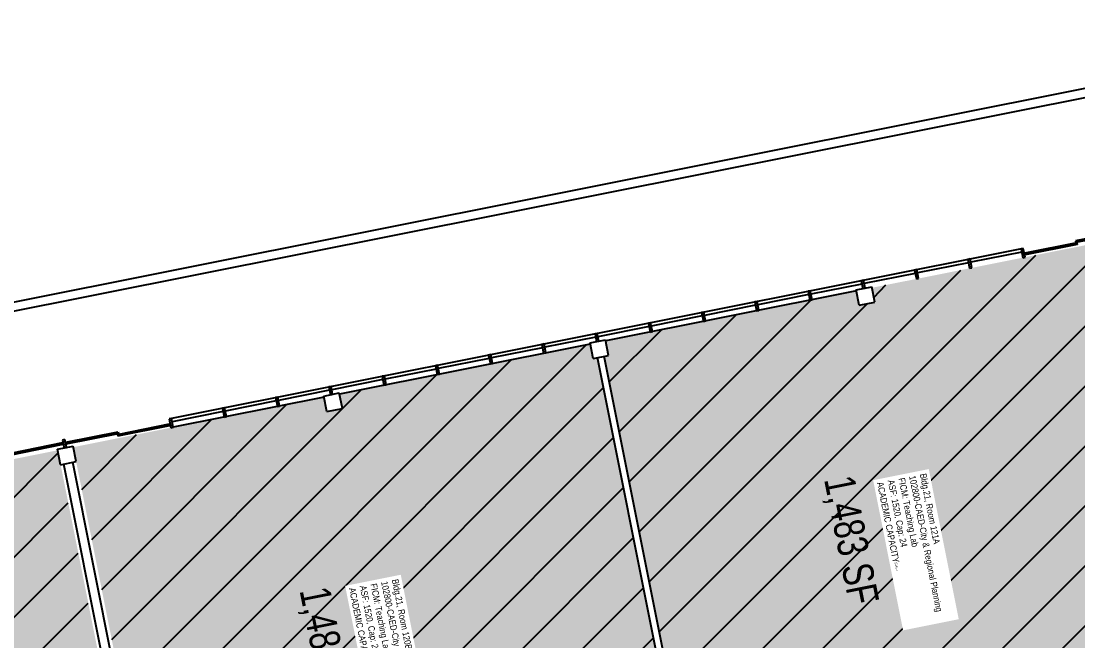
# Model space of a CAD drawing. Header units: inches. Extents: x 69202442 to 69207493, y 27670084 to 27674212.
# Drawn here: x 69203065 to 69203999, y 27673154 to 27673702 of the extents above; entities that cross this region are included whole.
import ezdxf
from ezdxf.enums import TextEntityAlignment as Align

# ---------------------------------------------------------------- set-up
doc = ezdxf.new("R2010")
doc.units = ezdxf.units.IN
doc.header["$LTSCALE"] = 10
doc.header["$MEASUREMENT"] = 0
for name, color, linetype in [('A-DOOR', 2, 'CONTINUOUS'), ('A-GLAZ', 1, 'CONTINUOUS'), ('A-IDEN-RNUM', 7, 'CONTINUOUS'), ('A-IDEN-SNUM', 4, 'CONTINUOUS'), ('A-IDEN-VNUM', 4, 'CONTINUOUS'), ('A-SITE', 3, 'CONTINUOUS'), ('A-WALL', 5, 'CONTINUOUS'), ('AREA-TEXT', 3, 'CONTINUOUS'), ('Rooms-Capacity', 4, 'CONTINUOUS'), ('Rooms-Category-Color', 7, 'CONTINUOUS'), ('Rooms-College-Color', 7, 'CONTINUOUS'), ('Rooms-Department-Color', 7, 'CONTINUOUS'), ('Rooms-Division-Color', 7, 'CONTINUOUS'), ('Rooms-Information', 7, 'CONTINUOUS')]:
    doc.layers.add(name, color=color, linetype=linetype)
doc.styles.add('CP_AREA', font='arial.ttf', dxfattribs={"height": 15})
doc.styles.add('CP_ROOMSNUMBER', font='arial.ttf', dxfattribs={"height": 1})
doc.styles.add('CP_ROOMVNUMBER', font='arial.ttf', dxfattribs={"width": 0.85, "height": 0.075})
pattern_1 = [(45, (0, 0), (-26.516504294, 26.516504294), [])]

msp = doc.modelspace()

# ---------------------------------------------------------------- hatches: boundary and pattern name
at = {"layer": 'Rooms-Capacity'}
h = msp.add_hatch(dxfattribs=at)
h.set_pattern_fill('ANSI31', color=256, scale=300, style=0)
h.set_pattern_definition(pattern_1)
h.paths.add_polyline_path([(69204127.73, 27673064.41), (69204038.67, 27673510.61), (69204001.41, 27673503.17), (69203995.52, 27673502), (69203817.04, 27673466.37), (69203819.59, 27673453.62), (69203805.86, 27673450.88), (69203803.31, 27673463.63), (69203581.68, 27673419.39), (69203584.23, 27673406.64), (69203580.31, 27673405.86), (69203665.85, 27672977.32), (69203669.77, 27672978.1), (69203670.75, 27672973.2), (69203892.38, 27673017.43), (69203891.4, 27673022.34), (69203905.13, 27673025.08), (69203906.11, 27673020.17), (69203923.76, 27673023.7), (69203959.06, 27673030.74), (69203973.77, 27673033.68), (69204013, 27673041.51), (69204084.59, 27673055.8), (69204090.47, 27673056.97)])
h = msp.add_hatch(dxfattribs=at)
h.set_pattern_fill('ANSI31', color=256, scale=300, style=0)
h.set_pattern_definition(pattern_1)
h.paths.add_polyline_path([(69203200.04, 27672879.24), (69203237.3, 27672886.67), (69203243.18, 27672887.85), (69203341.25, 27672907.42), (69203369.69, 27672913.1), (69203404.99, 27672920.15), (69203415.78, 27672922.3), (69203421.66, 27672923.48), (69203420.69, 27672928.38), (69203434.41, 27672931.12), (69203435.39, 27672926.22), (69203566.8, 27672952.45), (69203572.68, 27672953.62), (69203585.43, 27672956.17), (69203624.66, 27672963.99), (69203657.02, 27672970.45), (69203656.04, 27672975.36), (69203659.96, 27672976.14), (69203574.42, 27673404.69), (69203570.5, 27673403.9), (69203567.96, 27673416.65), (69203483.62, 27673399.82), (69203477.74, 27673398.64), (69203346.33, 27673372.41), (69203348.87, 27673359.66), (69203335.14, 27673356.92), (69203332.6, 27673369.67), (69203154.12, 27673334.05), (69203148.24, 27673332.87), (69203110.97, 27673325.43)])
h = msp.add_hatch(dxfattribs=at)
h.set_pattern_fill('ANSI31', color=256, scale=300, style=0)
h.set_pattern_definition(pattern_1)
h.paths.add_polyline_path([(69203165.71, 27672872.39), (69203186.31, 27672876.5), (69203097.24, 27673322.69), (69202875.61, 27673278.45), (69202878.16, 27673265.71), (69202864.43, 27673262.97), (69202861.88, 27673275.71), (69202639.28, 27673231.28), (69202641.82, 27673218.53), (69202632.01, 27673216.57), (69202717.56, 27672788.03), (69202727.36, 27672789.99), (69202728.34, 27672785.08), (69202744.03, 27672788.21), (69202783.26, 27672796.04), (69202950.95, 27672829.52), (69202949.97, 27672834.42), (69202963.7, 27672837.16), (69202964.68, 27672832.26), (69202981.35, 27672835.58), (69203016.65, 27672842.63), (69203126.49, 27672864.56)])
at = {"layer": 'Rooms-Category-Color', "true_color": 0xe3f498}
for points in [[(69204127.73, 27673064.41), (69204038.67, 27673510.61), (69204001.41, 27673503.17), (69203995.52, 27673502), (69203817.04, 27673466.37), (69203819.59, 27673453.62), (69203805.86, 27673450.88), (69203803.31, 27673463.63), (69203581.68, 27673419.39), (69203584.23, 27673406.64), (69203580.31, 27673405.86), (69203665.85, 27672977.32), (69203669.77, 27672978.1), (69203670.75, 27672973.2), (69203892.38, 27673017.43), (69203891.4, 27673022.34), (69203905.13, 27673025.08), (69203906.11, 27673020.17), (69203923.76, 27673023.7), (69203959.06, 27673030.74), (69203973.77, 27673033.68), (69204013, 27673041.51), (69204084.59, 27673055.8), (69204090.47, 27673056.97)], [(69203200.04, 27672879.24), (69203237.3, 27672886.67), (69203243.18, 27672887.85), (69203341.25, 27672907.42), (69203369.69, 27672913.1), (69203404.99, 27672920.15), (69203415.78, 27672922.3), (69203421.66, 27672923.48), (69203420.69, 27672928.38), (69203434.41, 27672931.12), (69203435.39, 27672926.22), (69203566.8, 27672952.45), (69203572.68, 27672953.62), (69203585.43, 27672956.17), (69203624.66, 27672963.99), (69203657.02, 27672970.45), (69203656.04, 27672975.36), (69203659.96, 27672976.14), (69203574.42, 27673404.69), (69203570.5, 27673403.9), (69203567.96, 27673416.65), (69203483.62, 27673399.82), (69203477.74, 27673398.64), (69203346.33, 27673372.41), (69203348.87, 27673359.66), (69203335.14, 27673356.92), (69203332.6, 27673369.67), (69203154.12, 27673334.05), (69203148.24, 27673332.87), (69203110.97, 27673325.43)], [(69203165.71, 27672872.39), (69203186.31, 27672876.5), (69203097.24, 27673322.69), (69202875.61, 27673278.45), (69202878.16, 27673265.71), (69202864.43, 27673262.97), (69202861.88, 27673275.71), (69202639.28, 27673231.28), (69202641.82, 27673218.53), (69202632.01, 27673216.57), (69202717.56, 27672788.03), (69202727.36, 27672789.99), (69202728.34, 27672785.08), (69202744.03, 27672788.21), (69202783.26, 27672796.04), (69202950.95, 27672829.52), (69202949.97, 27672834.42), (69202963.7, 27672837.16), (69202964.68, 27672832.26), (69202981.35, 27672835.58), (69203016.65, 27672842.63), (69203126.49, 27672864.56)]]:
    msp.add_hatch(color=61, dxfattribs=at).paths.add_polyline_path(points)
at = {"layer": 'Rooms-College-Color', "true_color": 0xe3f498}
for points in [[(69204127.73, 27673064.41), (69204038.67, 27673510.61), (69204001.41, 27673503.17), (69203995.52, 27673502), (69203817.04, 27673466.37), (69203819.59, 27673453.62), (69203805.86, 27673450.88), (69203803.31, 27673463.63), (69203581.68, 27673419.39), (69203584.23, 27673406.64), (69203580.31, 27673405.86), (69203665.85, 27672977.32), (69203669.77, 27672978.1), (69203670.75, 27672973.2), (69203892.38, 27673017.43), (69203891.4, 27673022.34), (69203905.13, 27673025.08), (69203906.11, 27673020.17), (69203923.76, 27673023.7), (69203959.06, 27673030.74), (69203973.77, 27673033.68), (69204013, 27673041.51), (69204084.59, 27673055.8), (69204090.47, 27673056.97)], [(69203200.04, 27672879.24), (69203237.3, 27672886.67), (69203243.18, 27672887.85), (69203341.25, 27672907.42), (69203369.69, 27672913.1), (69203404.99, 27672920.15), (69203415.78, 27672922.3), (69203421.66, 27672923.48), (69203420.69, 27672928.38), (69203434.41, 27672931.12), (69203435.39, 27672926.22), (69203566.8, 27672952.45), (69203572.68, 27672953.62), (69203585.43, 27672956.17), (69203624.66, 27672963.99), (69203657.02, 27672970.45), (69203656.04, 27672975.36), (69203659.96, 27672976.14), (69203574.42, 27673404.69), (69203570.5, 27673403.9), (69203567.96, 27673416.65), (69203483.62, 27673399.82), (69203477.74, 27673398.64), (69203346.33, 27673372.41), (69203348.87, 27673359.66), (69203335.14, 27673356.92), (69203332.6, 27673369.67), (69203154.12, 27673334.05), (69203148.24, 27673332.87), (69203110.97, 27673325.43)], [(69203165.71, 27672872.39), (69203186.31, 27672876.5), (69203097.24, 27673322.69), (69202875.61, 27673278.45), (69202878.16, 27673265.71), (69202864.43, 27673262.97), (69202861.88, 27673275.71), (69202639.28, 27673231.28), (69202641.82, 27673218.53), (69202632.01, 27673216.57), (69202717.56, 27672788.03), (69202727.36, 27672789.99), (69202728.34, 27672785.08), (69202744.03, 27672788.21), (69202783.26, 27672796.04), (69202950.95, 27672829.52), (69202949.97, 27672834.42), (69202963.7, 27672837.16), (69202964.68, 27672832.26), (69202981.35, 27672835.58), (69203016.65, 27672842.63), (69203126.49, 27672864.56)]]:
    msp.add_hatch(color=61, dxfattribs=at).paths.add_polyline_path(points)
at = {"layer": 'Rooms-Department-Color', "true_color": 0xe3f498}
for points in [[(69204127.73, 27673064.41), (69204038.67, 27673510.61), (69204001.41, 27673503.17), (69203995.52, 27673502), (69203817.04, 27673466.37), (69203819.59, 27673453.62), (69203805.86, 27673450.88), (69203803.31, 27673463.63), (69203581.68, 27673419.39), (69203584.23, 27673406.64), (69203580.31, 27673405.86), (69203665.85, 27672977.32), (69203669.77, 27672978.1), (69203670.75, 27672973.2), (69203892.38, 27673017.43), (69203891.4, 27673022.34), (69203905.13, 27673025.08), (69203906.11, 27673020.17), (69203923.76, 27673023.7), (69203959.06, 27673030.74), (69203973.77, 27673033.68), (69204013, 27673041.51), (69204084.59, 27673055.8), (69204090.47, 27673056.97)], [(69203200.04, 27672879.24), (69203237.3, 27672886.67), (69203243.18, 27672887.85), (69203341.25, 27672907.42), (69203369.69, 27672913.1), (69203404.99, 27672920.15), (69203415.78, 27672922.3), (69203421.66, 27672923.48), (69203420.69, 27672928.38), (69203434.41, 27672931.12), (69203435.39, 27672926.22), (69203566.8, 27672952.45), (69203572.68, 27672953.62), (69203585.43, 27672956.17), (69203624.66, 27672963.99), (69203657.02, 27672970.45), (69203656.04, 27672975.36), (69203659.96, 27672976.14), (69203574.42, 27673404.69), (69203570.5, 27673403.9), (69203567.96, 27673416.65), (69203483.62, 27673399.82), (69203477.74, 27673398.64), (69203346.33, 27673372.41), (69203348.87, 27673359.66), (69203335.14, 27673356.92), (69203332.6, 27673369.67), (69203154.12, 27673334.05), (69203148.24, 27673332.87), (69203110.97, 27673325.43)], [(69203165.71, 27672872.39), (69203186.31, 27672876.5), (69203097.24, 27673322.69), (69202875.61, 27673278.45), (69202878.16, 27673265.71), (69202864.43, 27673262.97), (69202861.88, 27673275.71), (69202639.28, 27673231.28), (69202641.82, 27673218.53), (69202632.01, 27673216.57), (69202717.56, 27672788.03), (69202727.36, 27672789.99), (69202728.34, 27672785.08), (69202744.03, 27672788.21), (69202783.26, 27672796.04), (69202950.95, 27672829.52), (69202949.97, 27672834.42), (69202963.7, 27672837.16), (69202964.68, 27672832.26), (69202981.35, 27672835.58), (69203016.65, 27672842.63), (69203126.49, 27672864.56)]]:
    msp.add_hatch(color=61, dxfattribs=at).paths.add_polyline_path(points)
at = {"layer": 'Rooms-Division-Color', "true_color": 0xe3f498}
for points in [[(69204127.73, 27673064.41), (69204038.67, 27673510.61), (69204001.41, 27673503.17), (69203995.52, 27673502), (69203817.04, 27673466.37), (69203819.59, 27673453.62), (69203805.86, 27673450.88), (69203803.31, 27673463.63), (69203581.68, 27673419.39), (69203584.23, 27673406.64), (69203580.31, 27673405.86), (69203665.85, 27672977.32), (69203669.77, 27672978.1), (69203670.75, 27672973.2), (69203892.38, 27673017.43), (69203891.4, 27673022.34), (69203905.13, 27673025.08), (69203906.11, 27673020.17), (69203923.76, 27673023.7), (69203959.06, 27673030.74), (69203973.77, 27673033.68), (69204013, 27673041.51), (69204084.59, 27673055.8), (69204090.47, 27673056.97)], [(69203200.04, 27672879.24), (69203237.3, 27672886.67), (69203243.18, 27672887.85), (69203341.25, 27672907.42), (69203369.69, 27672913.1), (69203404.99, 27672920.15), (69203415.78, 27672922.3), (69203421.66, 27672923.48), (69203420.69, 27672928.38), (69203434.41, 27672931.12), (69203435.39, 27672926.22), (69203566.8, 27672952.45), (69203572.68, 27672953.62), (69203585.43, 27672956.17), (69203624.66, 27672963.99), (69203657.02, 27672970.45), (69203656.04, 27672975.36), (69203659.96, 27672976.14), (69203574.42, 27673404.69), (69203570.5, 27673403.9), (69203567.96, 27673416.65), (69203483.62, 27673399.82), (69203477.74, 27673398.64), (69203346.33, 27673372.41), (69203348.87, 27673359.66), (69203335.14, 27673356.92), (69203332.6, 27673369.67), (69203154.12, 27673334.05), (69203148.24, 27673332.87), (69203110.97, 27673325.43)], [(69203165.71, 27672872.39), (69203186.31, 27672876.5), (69203097.24, 27673322.69), (69202875.61, 27673278.45), (69202878.16, 27673265.71), (69202864.43, 27673262.97), (69202861.88, 27673275.71), (69202639.28, 27673231.28), (69202641.82, 27673218.53), (69202632.01, 27673216.57), (69202717.56, 27672788.03), (69202727.36, 27672789.99), (69202728.34, 27672785.08), (69202744.03, 27672788.21), (69202783.26, 27672796.04), (69202950.95, 27672829.52), (69202949.97, 27672834.42), (69202963.7, 27672837.16), (69202964.68, 27672832.26), (69202981.35, 27672835.58), (69203016.65, 27672842.63), (69203126.49, 27672864.56)]]:
    msp.add_hatch(color=61, dxfattribs=at).paths.add_polyline_path(points)

# ---------------------------------------------------------------- linework, layer by layer
at = {"layer": 'A-DOOR'}
for p, q in [((69204042.99, 27673517.08), (69203996.9, 27673507.88)), ((69204043.28, 27673515.61), (69203997.19, 27673506.41)), ((69203998.27, 27673506.12), (69203952.18, 27673496.92)), ((69203998.56, 27673504.64), (69203952.47, 27673495.44)), ((69203996.9, 27673507.88), (69203997.19, 27673506.41)), ((69203998.27, 27673506.12), (69203998.56, 27673504.64)), ((69203952.18, 27673496.92), (69203952.47, 27673495.44)), ((69203150, 27673336.79), (69203196.09, 27673345.99)), ((69203150.3, 27673335.32), (69203196.39, 27673344.52)), ((69203196.09, 27673345.99), (69203196.39, 27673344.52)), ((69203104.5, 27673329.75), (69203150.59, 27673338.95)), ((69203104.79, 27673328.28), (69203150.89, 27673337.48)), ((69203150, 27673336.79), (69203150.3, 27673335.32)), ((69203150.59, 27673338.95), (69203150.89, 27673337.48)), ((69203101.56, 27673329.16), (69203055.47, 27673319.96)), ((69203101.85, 27673327.69), (69203055.76, 27673318.49)), ((69203101.56, 27673329.16), (69203101.85, 27673327.69)), ((69203104.5, 27673329.75), (69203104.79, 27673328.28))]:
    msp.add_line(p, q, dxfattribs=at)
at = {"layer": 'A-GLAZ'}
for p, q in [((69203950.81, 27673501.23), (69203197.66, 27673350.9)), ((69203949.43, 27673497.9), (69203904.32, 27673488.89)), ((69203902.36, 27673488.5), (69203857.25, 27673479.5)), ((69203855.29, 27673479.11), (69203810.18, 27673470.1)), ((69203803.31, 27673463.63), (69203581.68, 27673419.39)), ((69203808.22, 27673469.71), (69203763.11, 27673460.71)), ((69203761.15, 27673460.31), (69203716.04, 27673451.31)), ((69203714.08, 27673450.92), (69203668.97, 27673441.91)), ((69203667, 27673441.52), (69203621.89, 27673432.52)), ((69203619.93, 27673432.13), (69203574.82, 27673423.12)), ((69203567.96, 27673416.65), (69203346.33, 27673372.41)), ((69203572.86, 27673422.73), (69203527.75, 27673413.73)), ((69203525.79, 27673413.33), (69203480.68, 27673404.33)), ((69203478.72, 27673403.94), (69203433.61, 27673394.93)), ((69203431.65, 27673394.54), (69203386.54, 27673385.54)), ((69203384.58, 27673385.15), (69203339.47, 27673376.14)), ((69203332.6, 27673369.67), (69203199.23, 27673343.05)), ((69203337.5, 27673375.75), (69203292.39, 27673366.75)), ((69203290.43, 27673366.35), (69203245.32, 27673357.35)), ((69203243.36, 27673356.96), (69203198.25, 27673347.95))]:
    msp.add_line(p, q, dxfattribs=at)
at = {"layer": 'A-SITE'}
for p, q in [((69204303.52, 27673702.16), (69202591.08, 27673360.34)), ((69204305.09, 27673694.32), (69202600.49, 27673354.06))]:
    msp.add_line(p, q, dxfattribs=at)
at = {"layer": 'A-WALL'}
for p, q in [((69203950.81, 27673501.23), (69203948.85, 27673500.84)), ((69203948.85, 27673500.84), (69203950.41, 27673492.99)), ((69203952.37, 27673493.39), (69203950.81, 27673501.23)), ((69203903.73, 27673491.83), (69203901.77, 27673491.44)), ((69203901.77, 27673491.44), (69203903.34, 27673483.6)), ((69203905.3, 27673483.99), (69203903.73, 27673491.83)), ((69203950.41, 27673492.99), (69203952.37, 27673493.39)), ((69203856.66, 27673482.44), (69203854.7, 27673482.05)), ((69203854.7, 27673482.05), (69203856.27, 27673474.2)), ((69203858.23, 27673474.59), (69203856.66, 27673482.44)), ((69203903.34, 27673483.6), (69203905.3, 27673483.99)), ((69203809.59, 27673473.04), (69203807.63, 27673472.65)), ((69203807.63, 27673472.65), (69203809, 27673465.79)), ((69203810.96, 27673466.18), (69203809.59, 27673473.04)), ((69203856.27, 27673474.2), (69203858.23, 27673474.59)), ((69203762.52, 27673463.65), (69203760.56, 27673463.26)), ((69203760.56, 27673463.26), (69203762.13, 27673455.41)), ((69203764.09, 27673455.8), (69203762.52, 27673463.65)), ((69203803.12, 27673464.61), (69203816.85, 27673467.35)), ((69203805.86, 27673450.88), (69203803.12, 27673464.61)), ((69203809, 27673465.79), (69203810.96, 27673466.18)), ((69203819.59, 27673453.62), (69203816.85, 27673467.35)), ((69203715.45, 27673454.25), (69203713.49, 27673453.86)), ((69203715.45, 27673454.25), (69203713.49, 27673453.86)), ((69203713.49, 27673453.86), (69203715.05, 27673446.01)), ((69203713.49, 27673453.86), (69203715.05, 27673446.01)), ((69203717.02, 27673446.41), (69203715.45, 27673454.25)), ((69203717.02, 27673446.41), (69203715.45, 27673454.25)), ((69203762.13, 27673455.41), (69203764.09, 27673455.8)), ((69203805.86, 27673450.88), (69203819.59, 27673453.62)), ((69203668.38, 27673444.86), (69203666.42, 27673444.46)), ((69203666.42, 27673444.46), (69203667.98, 27673436.62)), ((69203669.94, 27673437.01), (69203668.38, 27673444.86)), ((69203715.05, 27673446.01), (69203717.02, 27673446.41)), ((69203715.05, 27673446.01), (69203717.02, 27673446.41)), ((69203621.31, 27673435.46), (69203619.35, 27673435.07)), ((69203619.35, 27673435.07), (69203620.91, 27673427.22)), ((69203622.87, 27673427.61), (69203621.31, 27673435.46)), ((69203667.98, 27673436.62), (69203669.94, 27673437.01)), ((69203574.24, 27673426.06), (69203572.27, 27673425.67)), ((69203572.27, 27673425.67), (69203573.64, 27673418.81)), ((69203575.61, 27673419.2), (69203574.24, 27673426.06)), ((69203620.91, 27673427.22), (69203622.87, 27673427.61)), ((69203527.16, 27673416.67), (69203525.2, 27673416.28)), ((69203525.2, 27673416.28), (69203526.77, 27673408.43)), ((69203528.73, 27673408.82), (69203527.16, 27673416.67)), ((69203567.76, 27673417.63), (69203581.49, 27673420.37)), ((69203570.5, 27673403.9), (69203567.76, 27673417.63)), ((69203573.64, 27673418.81), (69203575.61, 27673419.2)), ((69203584.23, 27673406.64), (69203581.49, 27673420.37)), ((69203480.09, 27673407.27), (69203478.13, 27673406.88)), ((69203478.13, 27673406.88), (69203479.7, 27673399.04)), ((69203481.66, 27673399.43), (69203480.09, 27673407.27)), ((69203526.77, 27673408.43), (69203528.73, 27673408.82)), ((69203570.5, 27673403.9), (69203584.23, 27673406.64)), ((69203433.02, 27673397.88), (69203431.06, 27673397.48)), ((69203431.06, 27673397.48), (69203432.63, 27673389.64)), ((69203434.59, 27673390.03), (69203433.02, 27673397.88)), ((69203479.7, 27673399.04), (69203481.66, 27673399.43)), ((69203659.96, 27672976.14), (69203574.42, 27673404.69)), ((69203665.85, 27672977.32), (69203580.31, 27673405.86)), ((69203385.95, 27673388.48), (69203383.99, 27673388.09)), ((69203383.99, 27673388.09), (69203385.55, 27673380.24)), ((69203387.52, 27673380.63), (69203385.95, 27673388.48)), ((69203432.63, 27673389.64), (69203434.59, 27673390.03)), ((69203338.88, 27673379.08), (69203336.92, 27673378.69)), ((69203336.92, 27673378.69), (69203338.29, 27673371.83)), ((69203340.25, 27673372.22), (69203338.88, 27673379.08)), ((69203385.55, 27673380.24), (69203387.52, 27673380.63)), ((69203291.81, 27673369.69), (69203289.85, 27673369.3)), ((69203289.85, 27673369.3), (69203291.41, 27673361.45)), ((69203293.37, 27673361.84), (69203291.81, 27673369.69)), ((69203332.4, 27673370.65), (69203346.13, 27673373.39)), ((69203335.14, 27673356.92), (69203332.4, 27673370.65)), ((69203338.29, 27673371.83), (69203340.25, 27673372.22)), ((69203348.87, 27673359.66), (69203346.13, 27673373.39)), ((69203244.74, 27673360.29), (69203242.77, 27673359.9)), ((69203242.77, 27673359.9), (69203244.34, 27673352.06)), ((69203246.3, 27673352.45), (69203244.74, 27673360.29)), ((69203291.41, 27673361.45), (69203293.37, 27673361.84)), ((69203335.14, 27673356.92), (69203348.87, 27673359.66)), ((69203197.66, 27673350.9), (69203195.7, 27673350.51)), ((69203197.66, 27673350.9), (69203195.7, 27673350.51)), ((69203195.7, 27673350.51), (69203197.27, 27673342.66)), ((69203195.7, 27673350.51), (69203197.27, 27673342.66)), ((69203199.23, 27673343.05), (69203197.66, 27673350.9)), ((69203199.23, 27673343.05), (69203197.66, 27673350.9)), ((69203244.34, 27673352.06), (69203246.3, 27673352.45)), ((69203197.27, 27673342.66), (69203199.23, 27673343.05)), ((69203197.27, 27673342.66), (69203199.23, 27673343.05)), ((69203103.52, 27673332.1), (69203101.56, 27673331.71)), ((69203101.56, 27673331.71), (69203102.93, 27673324.85)), ((69203104.89, 27673325.24), (69203103.52, 27673332.1)), ((69203097.05, 27673323.67), (69203110.78, 27673326.41)), ((69203099.79, 27673309.95), (69203097.05, 27673323.67)), ((69203102.93, 27673324.85), (69203104.89, 27673325.24)), ((69203113.52, 27673312.69), (69203110.78, 27673326.41)), ((69203099.79, 27673309.95), (69203113.52, 27673312.69)), ((69203160.09, 27673023.2), (69203102.73, 27673310.53)), ((69203167.92, 27673024.77), (69203110.57, 27673312.1))]:
    msp.add_line(p, q, dxfattribs=at)

# ---------------------------------------------------------------- texts
at = {"layer": 'A-IDEN-RNUM', "style": 'CP_ROOMSNUMBER', "width": 0.85}
msp.add_text('0121-A0', height=1, rotation=281.29, dxfattribs=at).set_placement((69203838.13, 27673223.78))
at = {"layer": 'A-IDEN-SNUM', "style": 'CP_ROOMSNUMBER', "width": 0.85}
msp.add_text('02100121A0', height=1, rotation=281.29, dxfattribs=at).set_placement((69203836.95, 27673223.57))
at = {"layer": 'A-IDEN-VNUM', "style": 'CP_ROOMVNUMBER', "width": 0.85}
for s, p in [('121A', (69203852.24, 27673242.82)), ('120B', (69203385.47, 27673149.42))]:
    msp.add_text(s, height=40.5, rotation=281.28839, dxfattribs=at).set_placement(p, align=Align.MIDDLE_CENTER)
at = {"layer": 'AREA-TEXT', "style": 'CP_AREA', "width": 0.75}
for p in [(69203799.08, 27673243.37), (69203335.36, 27673145.08)]:
    msp.add_text('1,483 SF', height=27, rotation=281.28839, dxfattribs=at).set_placement(p, align=Align.MIDDLE_CENTER)

# ---------------------------------------------------------------- next in the draw order: texts
at = {"layer": 'Rooms-Information', "char_height": 5.78571, "width": 129.6, "attachment_point": 7, "rotation": 281.28839, "style": 'CP_ROOMVNUMBER', "bg_fill": 3, "box_fill_scale": 1.5, "bg_fill_color": 256, "bg_fill_true_color": 13158600, "bg_fill_transparency": 0}
for s, insert in [('Bldg.21, Room 121A^M^J102800-CAED-City & Regional Planning^M^JFICM: Teaching Lab^M^JASF: 1520, Cap: 24^M^JACADEMIC CAPACITY', (69203821.38, 27673293.96)), ('Bldg.21, Room 120B^M^J102800-CAED-City & Regional Planning^M^JFICM: Teaching Lab^M^JASF: 1520, Cap: 24^M^JACADEMIC CAPACITY', (69203354.62, 27673200.53))]:
    msp.add_mtext(s, dxfattribs=dict(at, insert=insert))

doc.saveas('drawing.dxf')
